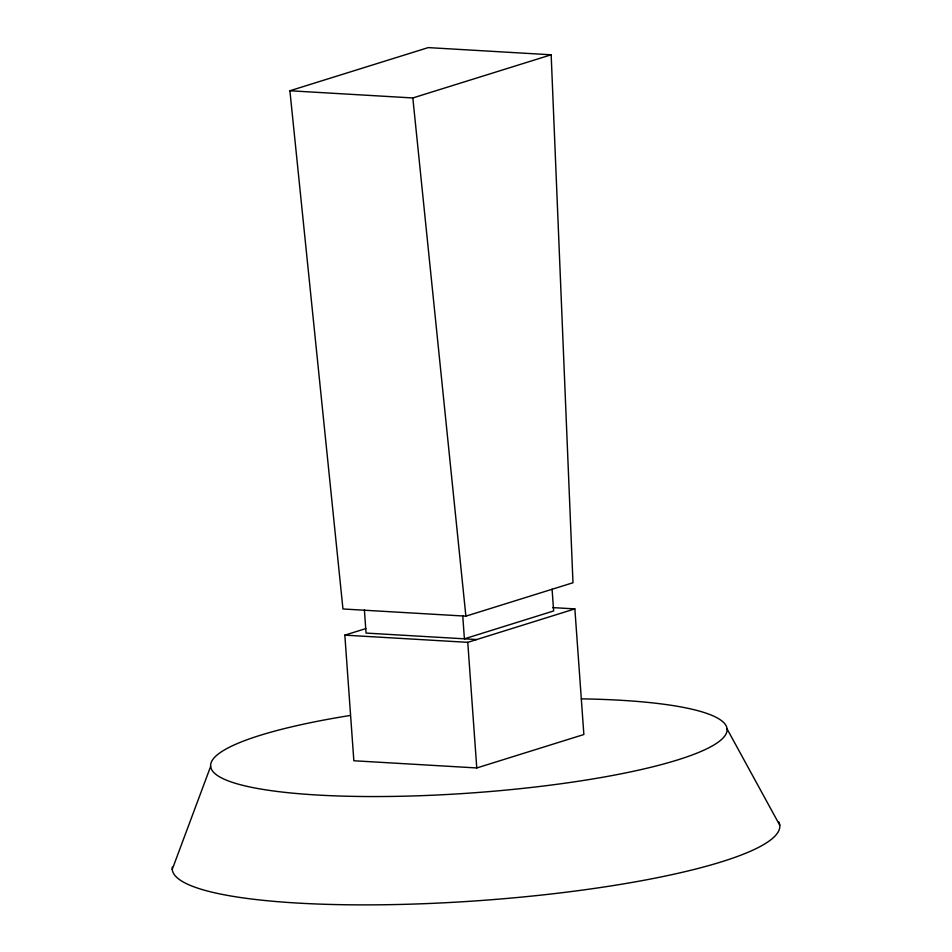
<?xml version="1.0" encoding="UTF-8"?>
<svg xmlns="http://www.w3.org/2000/svg" width="952" height="952" viewBox="0 0 952 952"><rect width="100%" height="100%" fill="white"/><g stroke="black" fill="none" stroke-linecap="round" stroke-linejoin="round"><path stroke-width="1.43" d="M172.229 869.414L210.654 766.408M344.838 635.139L467.765 642.338L574.865 608.899L583.862 734.516L476.773 767.955L353.846 760.755L344.838 635.139L365.877 628.582M289.896 90.761L428.233 47.6L551.16 54.788L572.985 582.755L465.885 616.158L342.958 608.971L289.896 90.761L412.823 97.949L551.16 54.788M552.648 607.602L574.865 608.899M476.69 639.542L366.056 633.08L364.39 609.816M727.054 728.875L779.771 825.253M412.823 97.949L465.885 616.158M552.077 589.181L553.647 610.958L464.397 638.828L462.731 615.563M467.765 642.338L476.773 767.955M778.76 821.838A304.569 53.407 -4.1 0 1 484.854 900.235A304.569 53.407 -4.1 0 1 172.276 867.082M581.386 698.851A258.885 45.398 -4.1 0 1 672.195 761.564A258.885 45.398 -4.1 0 1 270.201 790.517A258.885 45.398 -4.1 0 1 349.658 715.547"/></g></svg>
